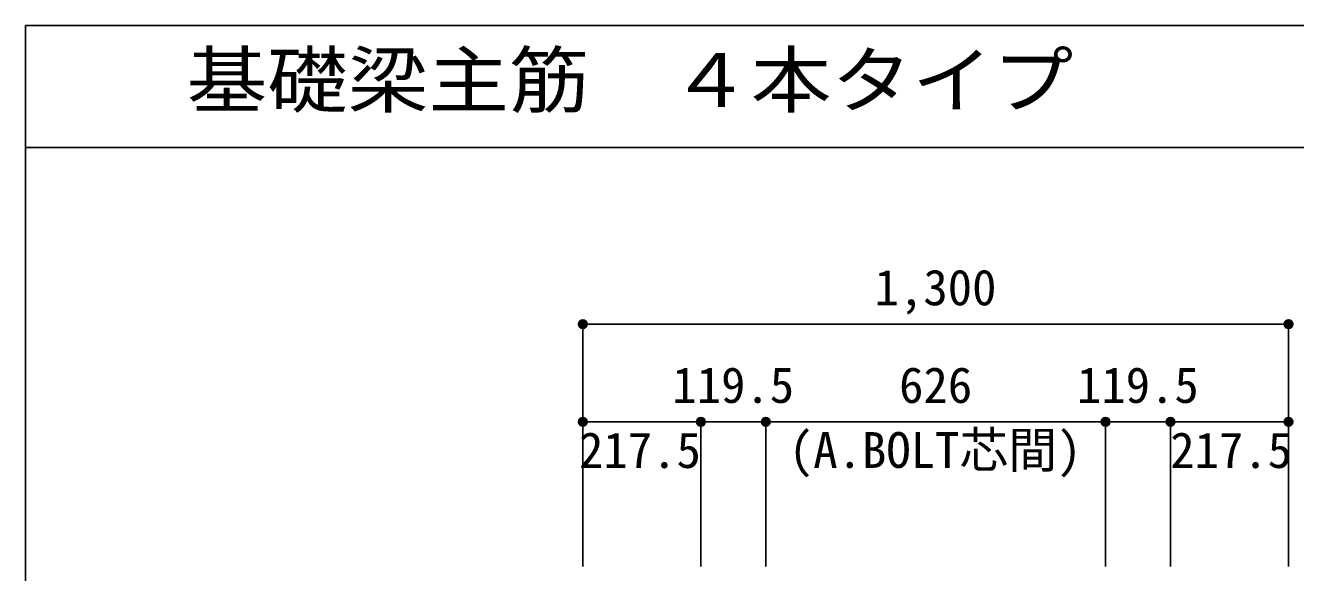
# Model space of a CAD drawing. Units: millimetres at full size, sheet at 1:30. Extents: x -5973 to 5954, y -4195 to 4201.
# Drawn here: x -5973 to -3633, y 3192 to 4201 of the extents above; entities that cross this region are included whole.
import ezdxf
from ezdxf.enums import TextEntityAlignment as Align

# ---------------------------------------------------------------- set-up
doc = ezdxf.new("R2010")
doc.units = ezdxf.units.MM
doc.header["$LTSCALE"] = 30
doc.header["$PDMODE"] = 32
doc.header["$PDSIZE"] = 15
for name, color, linetype in [('0-7_文字', 4, 'Continuous'), ('0-D_寸法', 4, 'Continuous'), ('6-7_文字', 7, 'Continuous'), ('F-0_枠', 6, 'Continuous')]:
    doc.layers.add(name, color=color, linetype=linetype)
doc.styles.add('ＭＳ ゴシック', font='')
doc.styles.get('ＭＳ ゴシック').set_extended_font_data('MS Gothic')

msp = doc.modelspace()

# ---------------------------------------------------------------- linework, layer by layer
at = {"layer": '0-D_寸法'}
for p, q in [((-4945.8, 3650.34), (-4945.8, 3470.34)), ((-4945.8, 3650.34), (-4945.8, 3470.34)), ((-4945.8, 3650.34), (-3645.8, 3650.34)), ((-4945.8, 3650.34), (-3645.8, 3650.34)), ((-3645.8, 3650.34), (-3645.8, 3470.34)), ((-4945.8, 3470.34), (-4945.8, 3203.3)), ((-4945.8, 3470.34), (-4945.8, 3203.3)), ((-4728.3, 3470.34), (-4945.8, 3470.34)), ((-4728.3, 3470.34), (-4728.3, 3203.3)), ((-4608.8, 3470.34), (-4728.3, 3470.34)), ((-4608.8, 3470.34), (-3982.8, 3470.34)), ((-4608.8, 3470.34), (-4608.8, 3203.3)), ((-3982.8, 3470.34), (-3982.8, 3203.3)), ((-3982.8, 3470.34), (-3863.3, 3470.34)), ((-3863.3, 3470.34), (-3863.3, 3203.3)), ((-3863.3, 3470.34), (-3645.8, 3470.34)), ((-3645.8, 3470.34), (-3645.8, 3203.3))]:
    msp.add_line(p, q, dxfattribs=at)
for centre, radius in [((-4945.8, 3650.34), 8), ((-4945.8, 3650.34), 7.2), ((-4945.8, 3650.34), 6.4), ((-4945.8, 3650.34), 5.6), ((-4945.8, 3650.34), 4.8), ((-4945.8, 3650.34), 4), ((-4945.8, 3650.34), 3.2), ((-4945.8, 3650.34), 2.4), ((-4945.8, 3650.34), 1.6), ((-4945.8, 3650.34), 0.8), ((-3645.8, 3650.34), 8), ((-3645.8, 3650.34), 7.2), ((-3645.8, 3650.34), 6.4), ((-3645.8, 3650.34), 5.6), ((-3645.8, 3650.34), 4.8), ((-3645.8, 3650.34), 4), ((-3645.8, 3650.34), 3.2), ((-3645.8, 3650.34), 2.4), ((-3645.8, 3650.34), 1.6), ((-3645.8, 3650.34), 0.8), ((-4945.8, 3470.34), 8), ((-4945.8, 3470.34), 7.2), ((-4945.8, 3470.34), 6.4), ((-4945.8, 3470.34), 5.6), ((-4945.8, 3470.34), 4.8), ((-4945.8, 3470.34), 4), ((-4945.8, 3470.34), 3.2), ((-4945.8, 3470.34), 2.4), ((-4945.8, 3470.34), 1.6), ((-4945.8, 3470.34), 0.8), ((-4728.3, 3470.34), 8), ((-4728.3, 3470.34), 7.2), ((-4728.3, 3470.34), 6.4), ((-4728.3, 3470.34), 5.6), ((-4728.3, 3470.34), 4.8), ((-4728.3, 3470.34), 4), ((-4728.3, 3470.34), 3.2), ((-4728.3, 3470.34), 2.4), ((-4728.3, 3470.34), 1.6), ((-4728.3, 3470.34), 0.8), ((-4608.8, 3470.34), 8), ((-4608.8, 3470.34), 7.2), ((-4608.8, 3470.34), 6.4), ((-4608.8, 3470.34), 5.6), ((-4608.8, 3470.34), 4.8), ((-4608.8, 3470.34), 4), ((-4608.8, 3470.34), 3.2), ((-4608.8, 3470.34), 2.4), ((-4608.8, 3470.34), 1.6), ((-4608.8, 3470.34), 0.8), ((-3982.8, 3470.34), 8), ((-3982.8, 3470.34), 7.2), ((-3982.8, 3470.34), 6.4), ((-3982.8, 3470.34), 5.6), ((-3982.8, 3470.34), 4.8), ((-3982.8, 3470.34), 4), ((-3982.8, 3470.34), 3.2), ((-3982.8, 3470.34), 2.4), ((-3982.8, 3470.34), 1.6), ((-3982.8, 3470.34), 0.8), ((-3863.3, 3470.34), 8), ((-3863.3, 3470.34), 7.2), ((-3863.3, 3470.34), 6.4), ((-3863.3, 3470.34), 5.6), ((-3863.3, 3470.34), 4.8), ((-3863.3, 3470.34), 4), ((-3863.3, 3470.34), 3.2), ((-3863.3, 3470.34), 2.4), ((-3863.3, 3470.34), 1.6), ((-3863.3, 3470.34), 0.8), ((-3645.8, 3470.34), 8), ((-3645.8, 3470.34), 7.2), ((-3645.8, 3470.34), 6.4), ((-3645.8, 3470.34), 5.6), ((-3645.8, 3470.34), 4.8), ((-3645.8, 3470.34), 4), ((-3645.8, 3470.34), 3.2), ((-3645.8, 3470.34), 2.4), ((-3645.8, 3470.34), 1.6), ((-3645.8, 3470.34), 0.8)]:
    msp.add_circle(centre, radius, dxfattribs=at)
at = {"layer": '0-D_寸法', "color": 7}
for p in [(-4945.8, 3650.34), (-4945.8, 3650.34), (-3645.8, 3650.34), (-4945.8, 3470.34), (-4945.8, 3470.34), (-4728.3, 3470.34), (-4608.8, 3470.34), (-4608.8, 3470.34), (-3982.8, 3470.34), (-3982.8, 3470.34), (-3863.3, 3470.34), (-3863.3, 3470.34), (-3645.8, 3470.34), (-3645.8, 3470.34), (-3645.8, 3470.34)]:
    msp.add_point(p, dxfattribs=at)
at = {"layer": 'F-0_枠'}
for q in [(5954.1, 4201.15), (-5972.88, -4195.24)]:
    msp.add_line((-5972.88, 4201.15), q, dxfattribs=at)
at = {"layer": 'F-0_枠', "color": 2}
msp.add_line((-5972.88, 3976.15), (3723.6, 3976.15), dxfattribs=at)

# ---------------------------------------------------------------- texts
at = {"layer": '0-7_文字', "style": 'ＭＳ ゴシック'}
msp.add_text('(A.BOLT芯間)', height=65.98, dxfattribs=at).set_placement((-4566.31, 3365.58), align=Align.BOTTOM_LEFT)
at = {"layer": '0-D_寸法', "style": 'ＭＳ ゴシック'}
for s, p in [('1,300', (-4408.3, 3665.34)), ('119.5', (-4781.05, 3485.34)), ('626', (-4363.3, 3485.34)), ('119.5', (-4035.55, 3485.34)), ('217.5', (-4952.85, 3365.38)), ('217.5', (-3863.75, 3365.38))]:
    msp.add_text(s, height=65.98, dxfattribs=at).set_placement(p, align=Align.BOTTOM_LEFT)
at = {"layer": '6-7_文字', "color": 2, "style": 'ＭＳ ゴシック', "width": 1.1}
msp.add_text('\u3000\u3000基礎梁主筋\u3000４本タイプ', height=98.97, dxfattribs=at).set_placement((-5972.88, 4021.15), align=Align.BOTTOM_LEFT)

doc.saveas('drawing.dxf')
